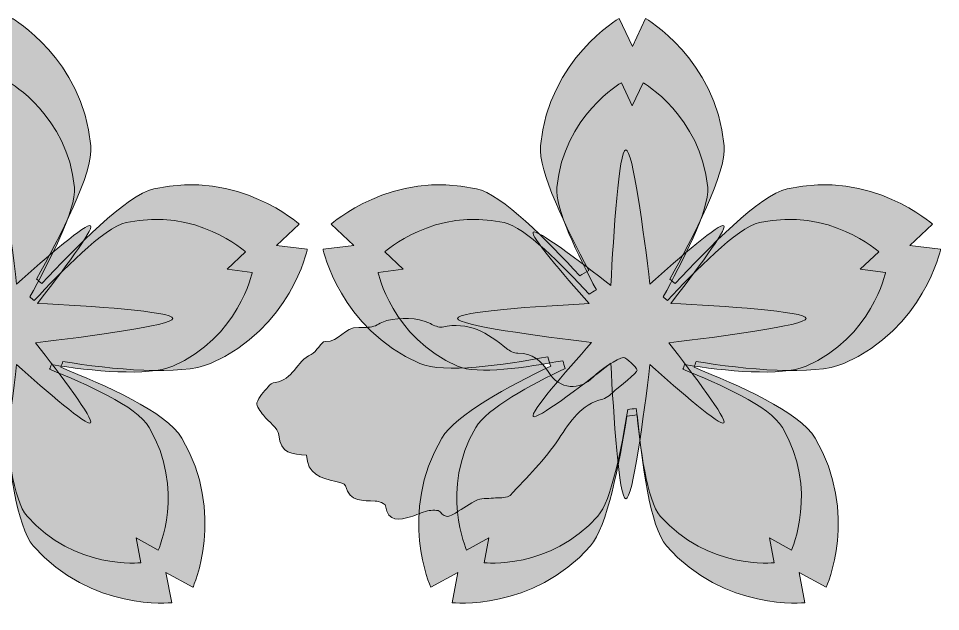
# Model space of a CAD drawing. Header units: inches. Extents: x 0 to 7.76, y -4.48 to -0.03.
# Drawn here: x 6.363 to 7.759, y -3.759 to -2.862 of the extents above; entities that cross this region are included whole.
import ezdxf

# ---------------------------------------------------------------- set-up
doc = ezdxf.new("R2010")
doc.units = ezdxf.units.IN
doc.header["$MEASUREMENT"] = 0
doc.layers.add('Layer 1', color=7, linetype='Continuous')

msp = doc.modelspace()

# ---------------------------------------------------------------- hatches: boundary and pattern name
at = {"layer": 'Layer 1', "true_color": 0xf39dc3}
h = msp.add_hatch(color=21, dxfattribs=at)
h.dxf.hatch_style = 2
edge = h.paths.add_edge_path()
edge.add_spline(control_points=[(6.7539, -3.2049), (6.7539, -3.2049), (6.788, -3.1729), (6.788, -3.1729), (6.788, -3.1729), (6.6973, -3.0905), (6.5681, -3.1192), (6.5269, -3.1283), (6.4477, -3.2103), (6.3987, -3.2628), (6.3961, -3.2604), (6.3935, -3.2582), (6.3907, -3.256), (6.4248, -3.1937), (6.4768, -3.095), (6.4728, -3.0542), (6.4602, -2.9224), (6.3538, -2.8616), (6.3538, -2.8616), (6.3538, -2.8616), (6.3339, -2.9039), (6.3339, -2.9039), (6.3339, -2.9039), (6.314, -2.8616), (6.314, -2.8616), (6.314, -2.8616), (6.2076, -2.9224), (6.1949, -3.0542), (6.1912, -3.0923), (6.2341, -3.1795), (6.268, -3.2431), (6.2633, -3.2454), (6.2587, -3.2479), (6.2544, -3.2509), (6.2048, -3.1973), (6.1363, -3.1276), (6.0981, -3.1192), (5.9689, -3.0905), (5.8782, -3.1729), (5.8782, -3.1729), (5.8782, -3.1729), (5.9122, -3.2049), (5.9122, -3.2049), (5.9122, -3.2049), (5.8659, -3.2108), (5.8659, -3.2108), (5.8659, -3.2108), (5.8908, -3.3307), (6.0122, -3.3835), (6.0485, -3.3993), (6.1384, -3.386), (6.2061, -3.3733), (6.2072, -3.3782), (6.2086, -3.3829), (6.2103, -3.3875), (6.1475, -3.4177), (6.0661, -3.4614), (6.0456, -3.4963), (5.9784, -3.6103), (6.0287, -3.722), (6.0287, -3.722), (6.0287, -3.722), (6.0697, -3.6995), (6.0697, -3.6995), (6.0697, -3.6995), (6.0609, -3.7454), (6.0609, -3.7454), (6.0609, -3.7454), (6.1828, -3.7588), (6.2704, -3.6596), (6.2954, -3.6314), (6.3144, -3.5343), (6.3256, -3.463), (6.3309, -3.4627), (6.3361, -3.4621), (6.3412, -3.4611), (6.3486, -3.5327), (6.3604, -3.6312), (6.3856, -3.6596), (6.4733, -3.7588), (6.5951, -3.7454), (6.5951, -3.7454), (6.5951, -3.7454), (6.5863, -3.6995), (6.5863, -3.6995), (6.5863, -3.6995), (6.6273, -3.722), (6.6273, -3.722), (6.6273, -3.722), (6.6776, -3.6103), (6.6104, -3.4963), (6.587, -3.4564), (6.4933, -3.4163), (6.4272, -3.3892), (6.4284, -3.3863), (6.4294, -3.3834), (6.4303, -3.3804), (6.5031, -3.3927), (6.6098, -3.4027), (6.6539, -3.3835), (6.7753, -3.3307), (6.8003, -3.2108), (6.8003, -3.2108), (6.8003, -3.2108), (6.7539, -3.2049), (6.7539, -3.2049)], knot_values=[0, 0, 0, 0, 1, 1, 1, 2, 2, 2, 3, 3, 3, 4, 4, 4, 5, 5, 5, 6, 6, 6, 7, 7, 7, 8, 8, 8, 9, 9, 9, 10, 10, 10, 11, 11, 11, 12, 12, 12, 13, 13, 13, 14, 14, 14, 15, 15, 15, 16, 16, 16, 17, 17, 17, 18, 18, 18, 19, 19, 19, 20, 20, 20, 21, 21, 21, 22, 22, 22, 23, 23, 23, 24, 24, 24, 25, 25, 25, 26, 26, 26, 27, 27, 27, 28, 28, 28, 29, 29, 29, 30, 30, 30, 31, 31, 31, 32, 32, 32, 33, 33, 33, 34, 34, 34, 35, 35, 35, 35], degree=3, periodic=1)
h = msp.add_hatch(color=21, dxfattribs=at)
h.dxf.hatch_style = 2
edge = h.paths.add_edge_path()
edge.add_spline(control_points=[(7.7122, -3.2049), (7.7122, -3.2049), (7.7463, -3.1729), (7.7463, -3.1729), (7.7463, -3.1729), (7.6556, -3.0905), (7.5264, -3.1192), (7.4853, -3.1283), (7.406, -3.2103), (7.357, -3.2628), (7.3545, -3.2604), (7.3518, -3.2582), (7.3491, -3.256), (7.3831, -3.1937), (7.4351, -3.095), (7.4312, -3.0542), (7.4185, -2.9224), (7.3121, -2.8616), (7.3121, -2.8616), (7.3121, -2.8616), (7.2922, -2.9039), (7.2922, -2.9039), (7.2922, -2.9039), (7.2723, -2.8616), (7.2723, -2.8616), (7.2723, -2.8616), (7.1659, -2.9224), (7.1532, -3.0542), (7.1496, -3.0923), (7.1924, -3.1795), (7.2263, -3.2431), (7.2216, -3.2454), (7.217, -3.2479), (7.2127, -3.2509), (7.1632, -3.1973), (7.0946, -3.1276), (7.0564, -3.1192), (6.9272, -3.0905), (6.8365, -3.1729), (6.8365, -3.1729), (6.8365, -3.1729), (6.8706, -3.2049), (6.8706, -3.2049), (6.8706, -3.2049), (6.8242, -3.2108), (6.8242, -3.2108), (6.8242, -3.2108), (6.8491, -3.3307), (6.9705, -3.3835), (7.0069, -3.3993), (7.0968, -3.386), (7.1644, -3.3733), (7.1655, -3.3782), (7.167, -3.3829), (7.1687, -3.3875), (7.1058, -3.4177), (7.0244, -3.4614), (7.0039, -3.4963), (6.9367, -3.6103), (6.9871, -3.722), (6.9871, -3.722), (6.9871, -3.722), (7.028, -3.6995), (7.028, -3.6995), (7.028, -3.6995), (7.0193, -3.7454), (7.0193, -3.7454), (7.0193, -3.7454), (7.1411, -3.7588), (7.2288, -3.6596), (7.2537, -3.6314), (7.2727, -3.5343), (7.284, -3.463), (7.2892, -3.4627), (7.2945, -3.4621), (7.2995, -3.4611), (7.3069, -3.5327), (7.3188, -3.6312), (7.3439, -3.6596), (7.4316, -3.7588), (7.5534, -3.7454), (7.5534, -3.7454), (7.5534, -3.7454), (7.5447, -3.6995), (7.5447, -3.6995), (7.5447, -3.6995), (7.5856, -3.722), (7.5856, -3.722), (7.5856, -3.722), (7.636, -3.6103), (7.5688, -3.4963), (7.5453, -3.4564), (7.4516, -3.4163), (7.3856, -3.3892), (7.3867, -3.3863), (7.3878, -3.3834), (7.3887, -3.3804), (7.4614, -3.3927), (7.5681, -3.4027), (7.6123, -3.3835), (7.7337, -3.3307), (7.7586, -3.2108), (7.7586, -3.2108), (7.7586, -3.2108), (7.7122, -3.2049), (7.7122, -3.2049)], knot_values=[0, 0, 0, 0, 1, 1, 1, 2, 2, 2, 3, 3, 3, 4, 4, 4, 5, 5, 5, 6, 6, 6, 7, 7, 7, 8, 8, 8, 9, 9, 9, 10, 10, 10, 11, 11, 11, 12, 12, 12, 13, 13, 13, 14, 14, 14, 15, 15, 15, 16, 16, 16, 17, 17, 17, 18, 18, 18, 19, 19, 19, 20, 20, 20, 21, 21, 21, 22, 22, 22, 23, 23, 23, 24, 24, 24, 25, 25, 25, 26, 26, 26, 27, 27, 27, 28, 28, 28, 29, 29, 29, 30, 30, 30, 31, 31, 31, 32, 32, 32, 33, 33, 33, 34, 34, 34, 35, 35, 35, 35], degree=3, periodic=1)
at = {"layer": 'Layer 1', "true_color": 0xf5b9d4}
h = msp.add_hatch(color=254, dxfattribs=at)
h.dxf.hatch_style = 2
edge = h.paths.add_edge_path()
edge.add_spline(control_points=[(6.6788, -3.2409), (6.6788, -3.2409), (6.7068, -3.2146), (6.7068, -3.2146), (6.7068, -3.2146), (6.6323, -3.1469), (6.5261, -3.1704), (6.4924, -3.1779), (6.4273, -3.2454), (6.387, -3.2885), (6.3849, -3.2865), (6.3827, -3.2846), (6.3805, -3.2829), (6.4084, -3.2317), (6.4511, -3.1506), (6.4479, -3.1171), (6.4375, -3.0088), (6.3501, -2.9589), (6.3501, -2.9589), (6.3501, -2.9589), (6.3337, -2.9936), (6.3337, -2.9936), (6.3337, -2.9936), (6.3174, -2.9589), (6.3174, -2.9589), (6.3174, -2.9589), (6.2299, -3.0088), (6.2195, -3.1171), (6.2165, -3.1484), (6.2517, -3.2201), (6.2796, -3.2723), (6.2757, -3.2742), (6.272, -3.2763), (6.2684, -3.2787), (6.2277, -3.2346), (6.1714, -3.1774), (6.14, -3.1704), (6.0338, -3.1469), (5.9593, -3.2146), (5.9593, -3.2146), (5.9593, -3.2146), (5.9873, -3.2409), (5.9873, -3.2409), (5.9873, -3.2409), (5.9492, -3.2457), (5.9492, -3.2457), (5.9492, -3.2457), (5.9697, -3.3443), (6.0694, -3.3876), (6.0993, -3.4006), (6.1732, -3.3897), (6.2287, -3.3793), (6.2297, -3.3833), (6.2308, -3.3871), (6.2322, -3.3909), (6.1806, -3.4158), (6.1137, -3.4517), (6.0969, -3.4803), (6.0417, -3.574), (6.083, -3.6658), (6.083, -3.6658), (6.083, -3.6658), (6.1167, -3.6473), (6.1167, -3.6473), (6.1167, -3.6473), (6.1095, -3.685), (6.1095, -3.685), (6.1095, -3.685), (6.2096, -3.696), (6.2816, -3.6145), (6.3021, -3.5914), (6.3177, -3.5116), (6.327, -3.4529), (6.3313, -3.4527), (6.3356, -3.4522), (6.3397, -3.4514), (6.3458, -3.5102), (6.3556, -3.5912), (6.3762, -3.6145), (6.4483, -3.696), (6.5483, -3.685), (6.5483, -3.685), (6.5483, -3.685), (6.5412, -3.6473), (6.5412, -3.6473), (6.5412, -3.6473), (6.5748, -3.6658), (6.5748, -3.6658), (6.5748, -3.6658), (6.6162, -3.574), (6.561, -3.4803), (6.5417, -3.4475), (6.4647, -3.4146), (6.4104, -3.3923), (6.4114, -3.3899), (6.4122, -3.3875), (6.413, -3.3851), (6.4728, -3.3952), (6.5604, -3.4034), (6.5967, -3.3876), (6.6964, -3.3443), (6.7169, -3.2457), (6.7169, -3.2457), (6.7169, -3.2457), (6.6788, -3.2409), (6.6788, -3.2409)], knot_values=[0, 0, 0, 0, 1, 1, 1, 2, 2, 2, 3, 3, 3, 4, 4, 4, 5, 5, 5, 6, 6, 6, 7, 7, 7, 8, 8, 8, 9, 9, 9, 10, 10, 10, 11, 11, 11, 12, 12, 12, 13, 13, 13, 14, 14, 14, 15, 15, 15, 16, 16, 16, 17, 17, 17, 18, 18, 18, 19, 19, 19, 20, 20, 20, 21, 21, 21, 22, 22, 22, 23, 23, 23, 24, 24, 24, 25, 25, 25, 26, 26, 26, 27, 27, 27, 28, 28, 28, 29, 29, 29, 30, 30, 30, 31, 31, 31, 32, 32, 32, 33, 33, 33, 34, 34, 34, 35, 35, 35, 35], degree=3, periodic=1)
h = msp.add_hatch(color=254, dxfattribs=at)
h.dxf.hatch_style = 2
edge = h.paths.add_edge_path()
edge.add_spline(control_points=[(7.6372, -3.2409), (7.6372, -3.2409), (7.6652, -3.2146), (7.6652, -3.2146), (7.6652, -3.2146), (7.5906, -3.1469), (7.4845, -3.1704), (7.4507, -3.1779), (7.3856, -3.2454), (7.3453, -3.2885), (7.3432, -3.2865), (7.3411, -3.2846), (7.3388, -3.2829), (7.3668, -3.2317), (7.4095, -3.1506), (7.4062, -3.1171), (7.3958, -3.0088), (7.3084, -2.9589), (7.3084, -2.9589), (7.3084, -2.9589), (7.2921, -2.9936), (7.2921, -2.9936), (7.2921, -2.9936), (7.2757, -2.9589), (7.2757, -2.9589), (7.2757, -2.9589), (7.1883, -3.0088), (7.1779, -3.1171), (7.1749, -3.1484), (7.21, -3.2201), (7.2379, -3.2723), (7.2341, -3.2742), (7.2303, -3.2763), (7.2267, -3.2787), (7.186, -3.2346), (7.1297, -3.1774), (7.0983, -3.1704), (6.9922, -3.1469), (6.9176, -3.2146), (6.9176, -3.2146), (6.9176, -3.2146), (6.9456, -3.2409), (6.9456, -3.2409), (6.9456, -3.2409), (6.9075, -3.2457), (6.9075, -3.2457), (6.9075, -3.2457), (6.928, -3.3443), (7.0277, -3.3876), (7.0576, -3.4006), (7.1315, -3.3897), (7.1871, -3.3793), (7.188, -3.3833), (7.1892, -3.3871), (7.1906, -3.3909), (7.1389, -3.4158), (7.0721, -3.4517), (7.0552, -3.4803), (7, -3.574), (7.0414, -3.6658), (7.0414, -3.6658), (7.0414, -3.6658), (7.075, -3.6473), (7.075, -3.6473), (7.075, -3.6473), (7.0678, -3.685), (7.0678, -3.685), (7.0678, -3.685), (7.1679, -3.696), (7.2399, -3.6145), (7.2604, -3.5914), (7.2761, -3.5116), (7.2853, -3.4529), (7.2896, -3.4527), (7.2939, -3.4522), (7.2981, -3.4514), (7.3042, -3.5102), (7.3139, -3.5912), (7.3345, -3.6145), (7.4066, -3.696), (7.5067, -3.685), (7.5067, -3.685), (7.5067, -3.685), (7.4995, -3.6473), (7.4995, -3.6473), (7.4995, -3.6473), (7.5331, -3.6658), (7.5331, -3.6658), (7.5331, -3.6658), (7.5745, -3.574), (7.5193, -3.4803), (7.5, -3.4475), (7.4231, -3.4146), (7.3688, -3.3923), (7.3697, -3.3899), (7.3706, -3.3875), (7.3713, -3.3851), (7.4311, -3.3952), (7.5188, -3.4034), (7.555, -3.3876), (7.6548, -3.3443), (7.6753, -3.2457), (7.6753, -3.2457), (7.6753, -3.2457), (7.6372, -3.2409), (7.6372, -3.2409)], knot_values=[0, 0, 0, 0, 1, 1, 1, 2, 2, 2, 3, 3, 3, 4, 4, 4, 5, 5, 5, 6, 6, 6, 7, 7, 7, 8, 8, 8, 9, 9, 9, 10, 10, 10, 11, 11, 11, 12, 12, 12, 13, 13, 13, 14, 14, 14, 15, 15, 15, 16, 16, 16, 17, 17, 17, 18, 18, 18, 19, 19, 19, 20, 20, 20, 21, 21, 21, 22, 22, 22, 23, 23, 23, 24, 24, 24, 25, 25, 25, 26, 26, 26, 27, 27, 27, 28, 28, 28, 29, 29, 29, 30, 30, 30, 31, 31, 31, 32, 32, 32, 33, 33, 33, 34, 34, 34, 35, 35, 35, 35], degree=3, periodic=1)
at = {"layer": 'Layer 1', "true_color": 0xec008b}
h = msp.add_hatch(color=230, dxfattribs=at)
h.dxf.hatch_style = 2
edge = h.paths.add_edge_path()
edge.add_spline(control_points=[(6.5968, -3.3153), (6.5968, -3.3048), (6.4705, -3.2966), (6.3918, -3.2926), (6.4292, -3.2447), (6.4776, -3.1804), (6.4724, -3.1752), (6.4671, -3.1699), (6.4055, -3.2231), (6.3604, -3.2635), (6.3511, -3.1847), (6.3346, -3.0606), (6.3241, -3.0606), (6.3135, -3.0606), (6.3054, -3.1869), (6.3013, -3.2655), (6.2535, -3.2282), (6.1891, -3.1797), (6.1839, -3.185), (6.1788, -3.1901), (6.2288, -3.2482), (6.2686, -3.2929), (6.1897, -3.297), (6.0693, -3.305), (6.0693, -3.3153), (6.0693, -3.3258), (6.1935, -3.3423), (6.2722, -3.3517), (6.2319, -3.3968), (6.1786, -3.4584), (6.1839, -3.4637), (6.1891, -3.4689), (6.2535, -3.4204), (6.3013, -3.3831), (6.3054, -3.4617), (6.3135, -3.5881), (6.3241, -3.5881), (6.3346, -3.5881), (6.3511, -3.4639), (6.3604, -3.3851), (6.4055, -3.4255), (6.4671, -3.4787), (6.4724, -3.4735), (6.4778, -3.4681), (6.4266, -3.4004), (6.3889, -3.3523), (6.4673, -3.343), (6.5968, -3.3261), (6.5968, -3.3153)], knot_values=[0, 0, 0, 0, 1, 1, 1, 2, 2, 2, 3, 3, 3, 4, 4, 4, 5, 5, 5, 6, 6, 6, 7, 7, 7, 8, 8, 8, 9, 9, 9, 10, 10, 10, 11, 11, 11, 12, 12, 12, 13, 13, 13, 14, 14, 14, 15, 15, 15, 16, 16, 16, 16], degree=3, periodic=1)
h = msp.add_hatch(color=230, dxfattribs=at)
h.dxf.hatch_style = 2
edge = h.paths.add_edge_path()
edge.add_spline(control_points=[(7.5551, -3.3153), (7.5551, -3.3048), (7.4288, -3.2966), (7.3502, -3.2926), (7.3875, -3.2447), (7.436, -3.1804), (7.4307, -3.1752), (7.4255, -3.1699), (7.3639, -3.2231), (7.3188, -3.2635), (7.3094, -3.1847), (7.2929, -3.0606), (7.2824, -3.0606), (7.2718, -3.0606), (7.2637, -3.1869), (7.2597, -3.2655), (7.2118, -3.2282), (7.1475, -3.1797), (7.1422, -3.185), (7.1371, -3.1901), (7.1871, -3.2482), (7.2269, -3.2929), (7.1481, -3.297), (7.0276, -3.305), (7.0276, -3.3153), (7.0276, -3.3258), (7.1518, -3.3423), (7.2306, -3.3517), (7.1902, -3.3968), (7.137, -3.4584), (7.1422, -3.4637), (7.1475, -3.4689), (7.2118, -3.4204), (7.2597, -3.3831), (7.2637, -3.4617), (7.2719, -3.5881), (7.2824, -3.5881), (7.2929, -3.5881), (7.3094, -3.4639), (7.3188, -3.3851), (7.3639, -3.4255), (7.4255, -3.4787), (7.4307, -3.4735), (7.4361, -3.4681), (7.3849, -3.4004), (7.3472, -3.3523), (7.4256, -3.343), (7.5551, -3.3261), (7.5551, -3.3153)], knot_values=[0, 0, 0, 0, 1, 1, 1, 2, 2, 2, 3, 3, 3, 4, 4, 4, 5, 5, 5, 6, 6, 6, 7, 7, 7, 8, 8, 8, 9, 9, 9, 10, 10, 10, 11, 11, 11, 12, 12, 12, 13, 13, 13, 14, 14, 14, 15, 15, 15, 16, 16, 16, 16], degree=3, periodic=1)
at = {"layer": 'Layer 1', "true_color": 0x38b449}
h = msp.add_hatch(color=95, dxfattribs=at)
h.dxf.hatch_style = 2
edge = h.paths.add_edge_path()
edge.add_spline(control_points=[(6.7992, -3.5221), (6.7779, -3.5208), (6.7592, -3.5202), (6.7572, -3.4917), (6.7564, -3.4813), (6.7416, -3.4721), (6.7339, -3.4618), (6.7295, -3.4561), (6.7225, -3.448), (6.724, -3.4432), (6.7268, -3.4342), (6.7345, -3.4265), (6.7409, -3.4189), (6.7435, -3.4157), (6.7479, -3.4125), (6.7518, -3.4121), (6.7784, -3.4091), (6.7842, -3.3796), (6.8061, -3.3701), (6.8147, -3.3664), (6.8209, -3.3498), (6.8274, -3.3503), (6.8489, -3.3519), (6.8557, -3.3273), (6.8782, -3.3292), (6.8857, -3.3289), (6.8938, -3.3295), (6.9009, -3.3273), (6.9078, -3.3252), (6.9134, -3.3201), (6.9207, -3.3186), (6.9422, -3.3145), (6.9652, -3.313), (6.9866, -3.3233), (6.9922, -3.326), (6.9992, -3.3296), (7.0045, -3.3284), (7.0438, -3.3194), (7.0735, -3.3371), (7.1017, -3.3609), (7.1063, -3.3648), (7.1132, -3.3679), (7.119, -3.3679), (7.141, -3.368), (7.1548, -3.3794), (7.1656, -3.397), (7.1814, -3.4227), (7.2132, -3.4255), (7.2334, -3.4036), (7.2417, -3.3945), (7.2705, -3.3746), (7.2789, -3.3745), (7.2834, -3.3745), (7.298, -3.389), (7.2994, -3.3935), (7.3005, -3.3971), (7.2702, -3.4204), (7.2664, -3.424), (7.2609, -3.4293), (7.2546, -3.4355), (7.2476, -3.4373), (7.2142, -3.4457), (7.1985, -3.4708), (7.1807, -3.4977), (7.1602, -3.5288), (7.1328, -3.5556), (7.1072, -3.5831), (7.1031, -3.5874), (7.0928, -3.5861), (7.0853, -3.587), (7.0762, -3.5881), (7.0662, -3.5867), (7.0581, -3.59), (7.0463, -3.5949), (7.0357, -3.6029), (7.0247, -3.6097), (7.0165, -3.6148), (7.0096, -3.6186), (7.0014, -3.608), (6.9987, -3.6045), (6.9885, -3.6053), (6.9822, -3.6066), (6.9734, -3.6084), (6.9653, -3.6133), (6.9565, -3.6155), (6.9399, -3.6198), (6.9227, -3.625), (6.9186, -3.5987), (6.9181, -3.5955), (6.9086, -3.5919), (6.9032, -3.5916), (6.8845, -3.5906), (6.8647, -3.5937), (6.858, -3.5684), (6.8572, -3.5652), (6.8486, -3.5632), (6.8433, -3.562), (6.8208, -3.5572), (6.8001, -3.5506), (6.7992, -3.5221)], knot_values=[0, 0, 0, 0, 1, 1, 1, 2, 2, 2, 3, 3, 3, 4, 4, 4, 5, 5, 5, 6, 6, 6, 7, 7, 7, 8, 8, 8, 9, 9, 9, 10, 10, 10, 11, 11, 11, 12, 12, 12, 13, 13, 13, 14, 14, 14, 15, 15, 15, 16, 16, 16, 17, 17, 17, 18, 18, 18, 19, 19, 19, 20, 20, 20, 21, 21, 21, 22, 22, 22, 23, 23, 23, 24, 24, 24, 25, 25, 25, 26, 26, 26, 27, 27, 27, 28, 28, 28, 29, 29, 29, 30, 30, 30, 31, 31, 31, 32, 32, 32, 33, 33, 33, 33], degree=3, periodic=1)

# ---------------------------------------------------------------- linework, layer by layer
at = {"layer": 'Layer 1', "lineweight": 0}
for points, knots in [([(6.7539, -3.2049), (6.7539, -3.2049), (6.788, -3.1729), (6.788, -3.1729), (6.788, -3.1729), (6.6973, -3.0905), (6.5681, -3.1192), (6.5269, -3.1283), (6.4477, -3.2103), (6.3987, -3.2628), (6.3961, -3.2604), (6.3935, -3.2582), (6.3907, -3.256), (6.4248, -3.1937), (6.4768, -3.095), (6.4728, -3.0542), (6.4602, -2.9224), (6.3538, -2.8616), (6.3538, -2.8616), (6.3538, -2.8616), (6.3339, -2.9039), (6.3339, -2.9039), (6.3339, -2.9039), (6.314, -2.8616), (6.314, -2.8616), (6.314, -2.8616), (6.2076, -2.9224), (6.1949, -3.0542), (6.1912, -3.0923), (6.2341, -3.1795), (6.268, -3.2431), (6.2633, -3.2454), (6.2587, -3.2479), (6.2544, -3.2509), (6.2048, -3.1973), (6.1363, -3.1276), (6.0981, -3.1192), (5.9689, -3.0905), (5.8782, -3.1729), (5.8782, -3.1729), (5.8782, -3.1729), (5.9122, -3.2049), (5.9122, -3.2049), (5.9122, -3.2049), (5.8659, -3.2108), (5.8659, -3.2108), (5.8659, -3.2108), (5.8908, -3.3307), (6.0122, -3.3835), (6.0485, -3.3993), (6.1384, -3.386), (6.2061, -3.3733), (6.2072, -3.3782), (6.2086, -3.3829), (6.2103, -3.3875), (6.1475, -3.4177), (6.0661, -3.4614), (6.0456, -3.4963), (5.9784, -3.6103), (6.0287, -3.722), (6.0287, -3.722), (6.0287, -3.722), (6.0697, -3.6995), (6.0697, -3.6995), (6.0697, -3.6995), (6.0609, -3.7454), (6.0609, -3.7454), (6.0609, -3.7454), (6.1828, -3.7588), (6.2704, -3.6596), (6.2954, -3.6314), (6.3144, -3.5343), (6.3256, -3.463), (6.3309, -3.4627), (6.3361, -3.4621), (6.3412, -3.4611), (6.3486, -3.5327), (6.3604, -3.6312), (6.3856, -3.6596), (6.4733, -3.7588), (6.5951, -3.7454), (6.5951, -3.7454), (6.5951, -3.7454), (6.5863, -3.6995), (6.5863, -3.6995), (6.5863, -3.6995), (6.6273, -3.722), (6.6273, -3.722), (6.6273, -3.722), (6.6776, -3.6103), (6.6104, -3.4963), (6.587, -3.4564), (6.4933, -3.4163), (6.4272, -3.3892), (6.4284, -3.3863), (6.4294, -3.3834), (6.4303, -3.3804), (6.5031, -3.3927), (6.6098, -3.4027), (6.6539, -3.3835), (6.7753, -3.3307), (6.8003, -3.2108), (6.8003, -3.2108), (6.8003, -3.2108), (6.7539, -3.2049), (6.7539, -3.2049)], [0, 0, 0, 0, 1, 1, 1, 2, 2, 2, 3, 3, 3, 4, 4, 4, 5, 5, 5, 6, 6, 6, 7, 7, 7, 8, 8, 8, 9, 9, 9, 10, 10, 10, 11, 11, 11, 12, 12, 12, 13, 13, 13, 14, 14, 14, 15, 15, 15, 16, 16, 16, 17, 17, 17, 18, 18, 18, 19, 19, 19, 20, 20, 20, 21, 21, 21, 22, 22, 22, 23, 23, 23, 24, 24, 24, 25, 25, 25, 26, 26, 26, 27, 27, 27, 28, 28, 28, 29, 29, 29, 30, 30, 30, 31, 31, 31, 32, 32, 32, 33, 33, 33, 34, 34, 34, 35, 35, 35, 35]), ([(7.7122, -3.2049), (7.7122, -3.2049), (7.7463, -3.1729), (7.7463, -3.1729), (7.7463, -3.1729), (7.6556, -3.0905), (7.5264, -3.1192), (7.4853, -3.1283), (7.406, -3.2103), (7.357, -3.2628), (7.3545, -3.2604), (7.3518, -3.2582), (7.3491, -3.256), (7.3831, -3.1937), (7.4351, -3.095), (7.4312, -3.0542), (7.4185, -2.9224), (7.3121, -2.8616), (7.3121, -2.8616), (7.3121, -2.8616), (7.2922, -2.9039), (7.2922, -2.9039), (7.2922, -2.9039), (7.2723, -2.8616), (7.2723, -2.8616), (7.2723, -2.8616), (7.1659, -2.9224), (7.1532, -3.0542), (7.1496, -3.0923), (7.1924, -3.1795), (7.2263, -3.2431), (7.2216, -3.2454), (7.217, -3.2479), (7.2127, -3.2509), (7.1632, -3.1973), (7.0946, -3.1276), (7.0564, -3.1192), (6.9272, -3.0905), (6.8365, -3.1729), (6.8365, -3.1729), (6.8365, -3.1729), (6.8706, -3.2049), (6.8706, -3.2049), (6.8706, -3.2049), (6.8242, -3.2108), (6.8242, -3.2108), (6.8242, -3.2108), (6.8491, -3.3307), (6.9705, -3.3835), (7.0069, -3.3993), (7.0968, -3.386), (7.1644, -3.3733), (7.1655, -3.3782), (7.167, -3.3829), (7.1687, -3.3875), (7.1058, -3.4177), (7.0244, -3.4614), (7.0039, -3.4963), (6.9367, -3.6103), (6.9871, -3.722), (6.9871, -3.722), (6.9871, -3.722), (7.028, -3.6995), (7.028, -3.6995), (7.028, -3.6995), (7.0193, -3.7454), (7.0193, -3.7454), (7.0193, -3.7454), (7.1411, -3.7588), (7.2288, -3.6596), (7.2537, -3.6314), (7.2727, -3.5343), (7.284, -3.463), (7.2892, -3.4627), (7.2945, -3.4621), (7.2995, -3.4611), (7.3069, -3.5327), (7.3188, -3.6312), (7.3439, -3.6596), (7.4316, -3.7588), (7.5534, -3.7454), (7.5534, -3.7454), (7.5534, -3.7454), (7.5447, -3.6995), (7.5447, -3.6995), (7.5447, -3.6995), (7.5856, -3.722), (7.5856, -3.722), (7.5856, -3.722), (7.636, -3.6103), (7.5688, -3.4963), (7.5453, -3.4564), (7.4516, -3.4163), (7.3856, -3.3892), (7.3867, -3.3863), (7.3878, -3.3834), (7.3887, -3.3804), (7.4614, -3.3927), (7.5681, -3.4027), (7.6123, -3.3835), (7.7337, -3.3307), (7.7586, -3.2108), (7.7586, -3.2108), (7.7586, -3.2108), (7.7122, -3.2049), (7.7122, -3.2049)], [0, 0, 0, 0, 1, 1, 1, 2, 2, 2, 3, 3, 3, 4, 4, 4, 5, 5, 5, 6, 6, 6, 7, 7, 7, 8, 8, 8, 9, 9, 9, 10, 10, 10, 11, 11, 11, 12, 12, 12, 13, 13, 13, 14, 14, 14, 15, 15, 15, 16, 16, 16, 17, 17, 17, 18, 18, 18, 19, 19, 19, 20, 20, 20, 21, 21, 21, 22, 22, 22, 23, 23, 23, 24, 24, 24, 25, 25, 25, 26, 26, 26, 27, 27, 27, 28, 28, 28, 29, 29, 29, 30, 30, 30, 31, 31, 31, 32, 32, 32, 33, 33, 33, 34, 34, 34, 35, 35, 35, 35]), ([(6.6788, -3.2409), (6.6788, -3.2409), (6.7068, -3.2146), (6.7068, -3.2146), (6.7068, -3.2146), (6.6323, -3.1469), (6.5261, -3.1704), (6.4924, -3.1779), (6.4273, -3.2454), (6.387, -3.2885), (6.3849, -3.2865), (6.3827, -3.2846), (6.3805, -3.2829), (6.4084, -3.2317), (6.4511, -3.1506), (6.4479, -3.1171), (6.4375, -3.0088), (6.3501, -2.9589), (6.3501, -2.9589), (6.3501, -2.9589), (6.3337, -2.9936), (6.3337, -2.9936), (6.3337, -2.9936), (6.3174, -2.9589), (6.3174, -2.9589), (6.3174, -2.9589), (6.2299, -3.0088), (6.2195, -3.1171), (6.2165, -3.1484), (6.2517, -3.2201), (6.2796, -3.2723), (6.2757, -3.2742), (6.272, -3.2763), (6.2684, -3.2787), (6.2277, -3.2346), (6.1714, -3.1774), (6.14, -3.1704), (6.0338, -3.1469), (5.9593, -3.2146), (5.9593, -3.2146), (5.9593, -3.2146), (5.9873, -3.2409), (5.9873, -3.2409), (5.9873, -3.2409), (5.9492, -3.2457), (5.9492, -3.2457), (5.9492, -3.2457), (5.9697, -3.3443), (6.0694, -3.3876), (6.0993, -3.4006), (6.1732, -3.3897), (6.2287, -3.3793), (6.2297, -3.3833), (6.2308, -3.3871), (6.2322, -3.3909), (6.1806, -3.4158), (6.1137, -3.4517), (6.0969, -3.4803), (6.0417, -3.574), (6.083, -3.6658), (6.083, -3.6658), (6.083, -3.6658), (6.1167, -3.6473), (6.1167, -3.6473), (6.1167, -3.6473), (6.1095, -3.685), (6.1095, -3.685), (6.1095, -3.685), (6.2096, -3.696), (6.2816, -3.6145), (6.3021, -3.5914), (6.3177, -3.5116), (6.327, -3.4529), (6.3313, -3.4527), (6.3356, -3.4522), (6.3397, -3.4514), (6.3458, -3.5102), (6.3556, -3.5912), (6.3762, -3.6145), (6.4483, -3.696), (6.5483, -3.685), (6.5483, -3.685), (6.5483, -3.685), (6.5412, -3.6473), (6.5412, -3.6473), (6.5412, -3.6473), (6.5748, -3.6658), (6.5748, -3.6658), (6.5748, -3.6658), (6.6162, -3.574), (6.561, -3.4803), (6.5417, -3.4475), (6.4647, -3.4146), (6.4104, -3.3923), (6.4114, -3.3899), (6.4122, -3.3875), (6.413, -3.3851), (6.4728, -3.3952), (6.5604, -3.4034), (6.5967, -3.3876), (6.6964, -3.3443), (6.7169, -3.2457), (6.7169, -3.2457), (6.7169, -3.2457), (6.6788, -3.2409), (6.6788, -3.2409)], [0, 0, 0, 0, 1, 1, 1, 2, 2, 2, 3, 3, 3, 4, 4, 4, 5, 5, 5, 6, 6, 6, 7, 7, 7, 8, 8, 8, 9, 9, 9, 10, 10, 10, 11, 11, 11, 12, 12, 12, 13, 13, 13, 14, 14, 14, 15, 15, 15, 16, 16, 16, 17, 17, 17, 18, 18, 18, 19, 19, 19, 20, 20, 20, 21, 21, 21, 22, 22, 22, 23, 23, 23, 24, 24, 24, 25, 25, 25, 26, 26, 26, 27, 27, 27, 28, 28, 28, 29, 29, 29, 30, 30, 30, 31, 31, 31, 32, 32, 32, 33, 33, 33, 34, 34, 34, 35, 35, 35, 35]), ([(7.6372, -3.2409), (7.6372, -3.2409), (7.6652, -3.2146), (7.6652, -3.2146), (7.6652, -3.2146), (7.5906, -3.1469), (7.4845, -3.1704), (7.4507, -3.1779), (7.3856, -3.2454), (7.3453, -3.2885), (7.3432, -3.2865), (7.3411, -3.2846), (7.3388, -3.2829), (7.3668, -3.2317), (7.4095, -3.1506), (7.4062, -3.1171), (7.3958, -3.0088), (7.3084, -2.9589), (7.3084, -2.9589), (7.3084, -2.9589), (7.2921, -2.9936), (7.2921, -2.9936), (7.2921, -2.9936), (7.2757, -2.9589), (7.2757, -2.9589), (7.2757, -2.9589), (7.1883, -3.0088), (7.1779, -3.1171), (7.1749, -3.1484), (7.21, -3.2201), (7.2379, -3.2723), (7.2341, -3.2742), (7.2303, -3.2763), (7.2267, -3.2787), (7.186, -3.2346), (7.1297, -3.1774), (7.0983, -3.1704), (6.9922, -3.1469), (6.9176, -3.2146), (6.9176, -3.2146), (6.9176, -3.2146), (6.9456, -3.2409), (6.9456, -3.2409), (6.9456, -3.2409), (6.9075, -3.2457), (6.9075, -3.2457), (6.9075, -3.2457), (6.928, -3.3443), (7.0277, -3.3876), (7.0576, -3.4006), (7.1315, -3.3897), (7.1871, -3.3793), (7.188, -3.3833), (7.1892, -3.3871), (7.1906, -3.3909), (7.1389, -3.4158), (7.0721, -3.4517), (7.0552, -3.4803), (7, -3.574), (7.0414, -3.6658), (7.0414, -3.6658), (7.0414, -3.6658), (7.075, -3.6473), (7.075, -3.6473), (7.075, -3.6473), (7.0678, -3.685), (7.0678, -3.685), (7.0678, -3.685), (7.1679, -3.696), (7.2399, -3.6145), (7.2604, -3.5914), (7.2761, -3.5116), (7.2853, -3.4529), (7.2896, -3.4527), (7.2939, -3.4522), (7.2981, -3.4514), (7.3042, -3.5102), (7.3139, -3.5912), (7.3345, -3.6145), (7.4066, -3.696), (7.5067, -3.685), (7.5067, -3.685), (7.5067, -3.685), (7.4995, -3.6473), (7.4995, -3.6473), (7.4995, -3.6473), (7.5331, -3.6658), (7.5331, -3.6658), (7.5331, -3.6658), (7.5745, -3.574), (7.5193, -3.4803), (7.5, -3.4475), (7.4231, -3.4146), (7.3688, -3.3923), (7.3697, -3.3899), (7.3706, -3.3875), (7.3713, -3.3851), (7.4311, -3.3952), (7.5188, -3.4034), (7.555, -3.3876), (7.6548, -3.3443), (7.6753, -3.2457), (7.6753, -3.2457), (7.6753, -3.2457), (7.6372, -3.2409), (7.6372, -3.2409)], [0, 0, 0, 0, 1, 1, 1, 2, 2, 2, 3, 3, 3, 4, 4, 4, 5, 5, 5, 6, 6, 6, 7, 7, 7, 8, 8, 8, 9, 9, 9, 10, 10, 10, 11, 11, 11, 12, 12, 12, 13, 13, 13, 14, 14, 14, 15, 15, 15, 16, 16, 16, 17, 17, 17, 18, 18, 18, 19, 19, 19, 20, 20, 20, 21, 21, 21, 22, 22, 22, 23, 23, 23, 24, 24, 24, 25, 25, 25, 26, 26, 26, 27, 27, 27, 28, 28, 28, 29, 29, 29, 30, 30, 30, 31, 31, 31, 32, 32, 32, 33, 33, 33, 34, 34, 34, 35, 35, 35, 35]), ([(6.5968, -3.3153), (6.5968, -3.3048), (6.4705, -3.2966), (6.3918, -3.2926), (6.4292, -3.2447), (6.4776, -3.1804), (6.4724, -3.1752), (6.4671, -3.1699), (6.4055, -3.2231), (6.3604, -3.2635), (6.3511, -3.1847), (6.3346, -3.0606), (6.3241, -3.0606), (6.3135, -3.0606), (6.3054, -3.1869), (6.3013, -3.2655), (6.2535, -3.2282), (6.1891, -3.1797), (6.1839, -3.185), (6.1788, -3.1901), (6.2288, -3.2482), (6.2686, -3.2929), (6.1897, -3.297), (6.0693, -3.305), (6.0693, -3.3153), (6.0693, -3.3258), (6.1935, -3.3423), (6.2722, -3.3517), (6.2319, -3.3968), (6.1786, -3.4584), (6.1839, -3.4637), (6.1891, -3.4689), (6.2535, -3.4204), (6.3013, -3.3831), (6.3054, -3.4617), (6.3135, -3.5881), (6.3241, -3.5881), (6.3346, -3.5881), (6.3511, -3.4639), (6.3604, -3.3851), (6.4055, -3.4255), (6.4671, -3.4787), (6.4724, -3.4735), (6.4778, -3.4681), (6.4266, -3.4004), (6.3889, -3.3523), (6.4673, -3.343), (6.5968, -3.3261), (6.5968, -3.3153)], [0, 0, 0, 0, 1, 1, 1, 2, 2, 2, 3, 3, 3, 4, 4, 4, 5, 5, 5, 6, 6, 6, 7, 7, 7, 8, 8, 8, 9, 9, 9, 10, 10, 10, 11, 11, 11, 12, 12, 12, 13, 13, 13, 14, 14, 14, 15, 15, 15, 16, 16, 16, 16]), ([(7.5551, -3.3153), (7.5551, -3.3048), (7.4288, -3.2966), (7.3502, -3.2926), (7.3875, -3.2447), (7.436, -3.1804), (7.4307, -3.1752), (7.4255, -3.1699), (7.3639, -3.2231), (7.3188, -3.2635), (7.3094, -3.1847), (7.2929, -3.0606), (7.2824, -3.0606), (7.2718, -3.0606), (7.2637, -3.1869), (7.2597, -3.2655), (7.2118, -3.2282), (7.1475, -3.1797), (7.1422, -3.185), (7.1371, -3.1901), (7.1871, -3.2482), (7.2269, -3.2929), (7.1481, -3.297), (7.0276, -3.305), (7.0276, -3.3153), (7.0276, -3.3258), (7.1518, -3.3423), (7.2306, -3.3517), (7.1902, -3.3968), (7.137, -3.4584), (7.1422, -3.4637), (7.1475, -3.4689), (7.2118, -3.4204), (7.2597, -3.3831), (7.2637, -3.4617), (7.2719, -3.5881), (7.2824, -3.5881), (7.2929, -3.5881), (7.3094, -3.4639), (7.3188, -3.3851), (7.3639, -3.4255), (7.4255, -3.4787), (7.4307, -3.4735), (7.4361, -3.4681), (7.3849, -3.4004), (7.3472, -3.3523), (7.4256, -3.343), (7.5551, -3.3261), (7.5551, -3.3153)], [0, 0, 0, 0, 1, 1, 1, 2, 2, 2, 3, 3, 3, 4, 4, 4, 5, 5, 5, 6, 6, 6, 7, 7, 7, 8, 8, 8, 9, 9, 9, 10, 10, 10, 11, 11, 11, 12, 12, 12, 13, 13, 13, 14, 14, 14, 15, 15, 15, 16, 16, 16, 16]), ([(6.7992, -3.5221), (6.7779, -3.5208), (6.7592, -3.5202), (6.7572, -3.4917), (6.7564, -3.4813), (6.7416, -3.4721), (6.7339, -3.4618), (6.7295, -3.4561), (6.7225, -3.448), (6.724, -3.4432), (6.7268, -3.4342), (6.7345, -3.4265), (6.7409, -3.4189), (6.7435, -3.4157), (6.7479, -3.4125), (6.7518, -3.4121), (6.7784, -3.4091), (6.7842, -3.3796), (6.8061, -3.3701), (6.8147, -3.3664), (6.8209, -3.3498), (6.8274, -3.3503), (6.8489, -3.3519), (6.8557, -3.3273), (6.8782, -3.3292), (6.8857, -3.3289), (6.8938, -3.3295), (6.9009, -3.3273), (6.9078, -3.3252), (6.9134, -3.3201), (6.9207, -3.3186), (6.9422, -3.3145), (6.9652, -3.313), (6.9866, -3.3233), (6.9922, -3.326), (6.9992, -3.3296), (7.0045, -3.3284), (7.0438, -3.3194), (7.0735, -3.3371), (7.1017, -3.3609), (7.1063, -3.3648), (7.1132, -3.3679), (7.119, -3.3679), (7.141, -3.368), (7.1548, -3.3794), (7.1656, -3.397), (7.1814, -3.4227), (7.2132, -3.4255), (7.2334, -3.4036), (7.2417, -3.3945), (7.2705, -3.3746), (7.2789, -3.3745), (7.2834, -3.3745), (7.298, -3.389), (7.2994, -3.3935), (7.3005, -3.3971), (7.2702, -3.4204), (7.2664, -3.424), (7.2609, -3.4293), (7.2546, -3.4355), (7.2476, -3.4373), (7.2142, -3.4457), (7.1985, -3.4708), (7.1807, -3.4977), (7.1602, -3.5288), (7.1328, -3.5556), (7.1072, -3.5831), (7.1031, -3.5874), (7.0928, -3.5861), (7.0853, -3.587), (7.0762, -3.5881), (7.0662, -3.5867), (7.0581, -3.59), (7.0463, -3.5949), (7.0357, -3.6029), (7.0247, -3.6097), (7.0165, -3.6148), (7.0096, -3.6186), (7.0014, -3.608), (6.9987, -3.6045), (6.9885, -3.6053), (6.9822, -3.6066), (6.9734, -3.6084), (6.9653, -3.6133), (6.9565, -3.6155), (6.9399, -3.6198), (6.9227, -3.625), (6.9186, -3.5987), (6.9181, -3.5955), (6.9086, -3.5919), (6.9032, -3.5916), (6.8845, -3.5906), (6.8647, -3.5937), (6.858, -3.5684), (6.8572, -3.5652), (6.8486, -3.5632), (6.8433, -3.562), (6.8208, -3.5572), (6.8001, -3.5506), (6.7992, -3.5221)], [0, 0, 0, 0, 1, 1, 1, 2, 2, 2, 3, 3, 3, 4, 4, 4, 5, 5, 5, 6, 6, 6, 7, 7, 7, 8, 8, 8, 9, 9, 9, 10, 10, 10, 11, 11, 11, 12, 12, 12, 13, 13, 13, 14, 14, 14, 15, 15, 15, 16, 16, 16, 17, 17, 17, 18, 18, 18, 19, 19, 19, 20, 20, 20, 21, 21, 21, 22, 22, 22, 23, 23, 23, 24, 24, 24, 25, 25, 25, 26, 26, 26, 27, 27, 27, 28, 28, 28, 29, 29, 29, 30, 30, 30, 31, 31, 31, 32, 32, 32, 33, 33, 33, 33])]:
    msp.add_open_spline(points, degree=3, knots=knots, dxfattribs=at)

doc.saveas('drawing.dxf')
